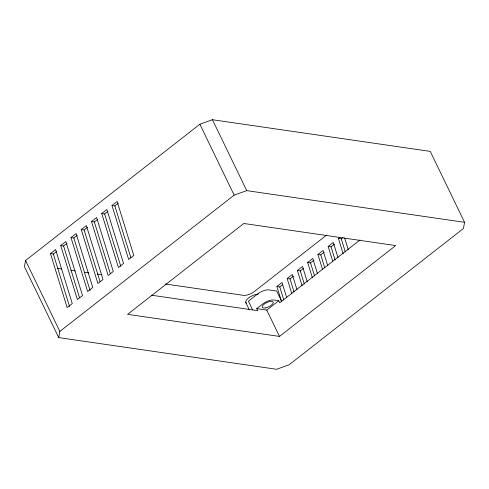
<?xml version="1.0" encoding="UTF-8"?>
<svg xmlns="http://www.w3.org/2000/svg" width="489" height="489" viewBox="0 0 489 489"><rect width="100%" height="100%" fill="white"/><g stroke="black" fill="none" stroke-linecap="round" stroke-linejoin="round"><path stroke-width="0.73" d="M25.556 260.509L24.45 266.682L58.735 337.599L276.56 369.281L289.127 364.77L463.444 228.491L464.55 222.318L430.265 151.401L212.44 119.719L199.873 124.23L25.556 260.509L59.835 331.426L58.735 337.599M50.471 253.595L55.599 249.586L72.268 303.559L67.14 307.563L50.471 253.595L53.338 254.011L56.755 251.34M60.722 245.576L65.85 241.566L82.525 295.539L77.396 299.549L60.722 245.576L63.588 245.991L67.005 243.32M70.978 237.562L76.107 233.553L92.776 287.526L87.647 291.536L70.978 237.562L73.845 237.978L77.262 235.307M81.229 229.543L86.357 225.539L103.032 279.506L97.904 283.516L81.229 229.543L84.096 229.958L87.519 227.287M91.486 221.529L96.614 217.519L113.283 271.493L108.161 275.503L91.486 221.529L94.353 221.945L97.769 219.274M101.743 213.51L106.865 209.506L123.54 263.479L118.411 267.483L101.743 213.51L104.603 213.931L108.026 211.254M111.993 205.496L117.122 201.486L133.79 255.46L128.668 259.47L111.993 205.496L114.86 205.912L118.277 203.241M59.835 331.426L234.158 195.148L246.725 190.637L464.55 222.318M326.536 235.148L253.73 292.006A8.509 3.258 -25.8 0 1 243.87 295.405L165.282 283.981M281.621 301.823L276.896 286.517L282.019 282.514L286.75 297.825M291.878 293.822L287.147 278.504L292.275 274.494L297.006 289.812M302.135 285.802L297.404 270.49L302.532 266.481L307.263 281.798M312.385 277.789L307.654 262.471L312.783 258.461L317.514 273.779M322.642 269.769L317.911 254.457L323.04 250.447L327.771 265.765M332.673 261.028L328.162 246.438L333.29 242.428L338.021 257.746M343.15 253.742L338.419 238.424L339.555 237.532M276.896 286.517L279.763 286.939L282.611 284.708M287.147 278.504L290.014 278.919L293.431 276.248M297.404 270.49L300.27 270.906L303.687 268.235M307.654 262.471L310.521 262.886L313.938 260.215M317.911 254.457L320.778 254.873L324.195 252.202M328.162 246.438L331.029 246.853L334.452 244.182M338.419 238.424L341.285 238.84L342.997 237.501M151.474 295.209L257.703 310.656L256.725 308.626L262.703 303.95A8.527 3.264 -25.8 0 1 273.375 299.971L278.718 300.735L279.696 302.764L359.996 239.989M256.725 308.626L266.762 310.081L278.718 300.735M279.494 336.426L395.699 245.576L243.797 223.485L127.58 314.335L279.494 336.426L266.762 310.081M57.219 268.278L61.755 268.938M70.826 270.258L75.355 270.912M84.426 272.232L88.961 272.893M97.274 274.097L101.804 274.757M212.44 119.719L246.725 190.637M199.873 124.23L234.158 195.148M281.585 301.151L276.688 291.022L268.479 289.836A8.527 3.264 -25.8 0 0 257.807 293.822L248.406 301.169L252.654 309.953M245.71 302.355L249.347 309.867M344.672 238.064L348.278 249.732M341.285 238.84L345.338 251.969M331.029 246.853L335.087 259.983M320.778 254.873L324.83 268.003M310.521 262.886L314.58 276.016M300.27 270.906L304.323 284.036M290.014 278.919L294.072 292.049M279.763 286.939L283.816 300.063M114.86 205.912L130.856 257.697M104.603 213.931L120.826 266.444M94.353 221.945L110.349 273.73M84.096 229.958L100.092 281.743M73.845 237.978L90.068 290.49M63.588 245.991L79.585 297.777M53.338 254.011L69.554 306.524M246.633 303.253A8.509 3.258 -25.8 0 1 248.43 298.076A8.509 3.258 -25.8 0 1 258.357 294.085M265.276 307.948A6.088 2.329 -25.8 0 0 273.284 302.288A6.088 2.329 -25.8 0 0 264.604 303.816A6.088 2.329 -25.8 0 0 265.276 307.948"/></g></svg>
